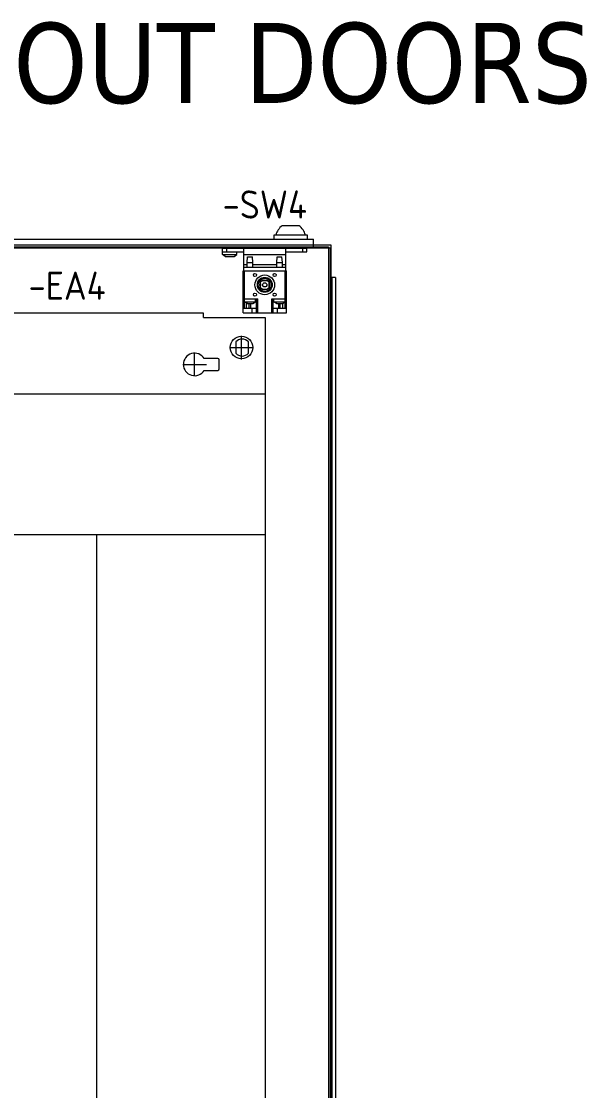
# Model space of a CAD drawing. Header units: millimetres. Extents: x 1880 to 4113, y 771 to 2990.
# Drawn here: x 3711 to 4113, y 2229 to 2990 of the extents above; entities that cross this region are included whole.
import ezdxf
from ezdxf.enums import TextEntityAlignment as Align

# ---------------------------------------------------------------- set-up
doc = ezdxf.new("R2010")
doc.units = ezdxf.units.MM
doc.layers.add('! NO PLOT !', color=7, linetype='Continuous', true_color=0xff75dd, plot=False)
doc.layers.add('000-PI-Oprema', color=30, linetype='Continuous', lineweight=5)
doc.layers.add('0_1', color=7, linetype='Continuous', lineweight=0)
for name, color, linetype in [('000-PI-ORMAR', 2, 'Continuous'), ('000-PI_TEXT', 7, 'Continuous'), ('002-PI-Kabelska kanalica', 150, 'Continuous')]:
    doc.layers.add(name, color=color, linetype=linetype)
doc.styles.add('PI0', font='isocpeur.ttf', dxfattribs={"width": 0.9})
doc.styles.add('Tahoma', font='tahoma.ttf')

msp = doc.modelspace()

# ---------------------------------------------------------------- linework, layer by layer
at = {"layer": '! NO PLOT !', "color": 0, "linetype": 'ByBlock', "lineweight": 0}
for p, q in [((3863.2, 2761.59), (3863.2, 2753.65)), ((3867.2, 2749.22), (3867.2, 2766.02)), ((3872.2, 2753.65), (3872.2, 2761.59)), ((3833.9, 2737.22), (3833.9, 2754.02)), ((3858.8, 2757.62), (3875.6, 2757.62)), ((3825.5, 2745.62), (3842.3, 2745.62)), ((3850.4, 2749.82), (3840.71, 2749.82)), ((3851.4, 2742.42), (3851.4, 2748.82)), ((3840.71, 2741.42), (3850.4, 2741.42))]:
    msp.add_line(p, q, dxfattribs=at)
msp.add_circle((3867.2, 2757.62), 8, dxfattribs=at)
for centre, radius, start, end in [((3867.7, 2757.62), 6, 41.40962, 138.59038), ((3833.9, 2745.62), 8, 31.66824, 328.33176), ((3867.7, 2757.62), 6, 221.40962, 318.59038), ((3850.4, 2748.82), 1, 0, 90), ((3850.4, 2742.42), 1, 270, 0)]:
    msp.add_arc(centre, radius, start, end, dxfattribs=at)
at = {"layer": '000-PI-Oprema', "color": 0, "linetype": 'ByBlock', "lineweight": 0}
for p, q in [((3853.82, 2828.22), (3913.82, 2828.22)), ((3853.82, 2823.72), (3853.82, 2828.22)), ((3856.82, 2825.72), (3856.82, 2828.22)), ((3868.82, 2812.22), (3868.82, 2828.22)), ((3898.82, 2812.22), (3898.82, 2828.22)), ((3910.82, 2825.72), (3910.82, 2828.22)), ((3913.82, 2825.72), (3913.82, 2828.22)), ((3853.82, 2825.72), (3856.82, 2825.72)), ((3855.72, 2822.47), (3853.82, 2823.72)), ((3853.82, 2823.72), (3863.82, 2823.72)), ((3855.72, 2822.47), (3861.92, 2822.47)), ((3856.82, 2825.72), (3868.82, 2825.72)), ((3861.92, 2822.47), (3863.82, 2823.72)), ((3863.82, 2823.72), (3863.82, 2825.72)), ((3868.82, 2823.72), (3898.82, 2823.72)), ((3871.32, 2818.22), (3871.62, 2822.22)), ((3871.62, 2822.22), (3875.02, 2822.22)), ((3875.32, 2818.22), (3875.02, 2822.22)), ((3892.32, 2818.22), (3892.62, 2822.22)), ((3892.62, 2822.22), (3896.02, 2822.22)), ((3896.32, 2818.22), (3896.02, 2822.22)), ((3898.82, 2825.72), (3913.82, 2825.72)), ((3868.82, 2816.72), (3871.32, 2816.72)), ((3868.82, 2814.72), (3898.82, 2814.72)), ((3871.32, 2818.22), (3875.32, 2818.22)), ((3871.32, 2814.72), (3871.32, 2818.22)), ((3875.32, 2814.72), (3875.32, 2818.22)), ((3875.32, 2816.72), (3892.32, 2816.72)), ((3892.32, 2818.22), (3896.32, 2818.22)), ((3892.32, 2814.72), (3892.32, 2818.22)), ((3896.32, 2814.72), (3896.32, 2818.22)), ((3896.32, 2816.72), (3898.82, 2816.72)), ((3868.32, 2812.22), (3899.32, 2812.22)), ((3868.32, 2792.22), (3868.32, 2812.22)), ((3869.32, 2790.22), (3869.32, 2812.22)), ((3882.02, 2805.22), (3885.62, 2805.22)), ((3898.32, 2790.22), (3898.32, 2812.22)), ((3899.32, 2792.22), (3899.32, 2812.22)), ((3880.82, 2800.42), (3880.82, 2804.02)), ((3882.02, 2799.22), (3885.62, 2799.22)), ((3886.82, 2800.42), (3886.82, 2804.02)), ((3868.32, 2792.22), (3878.82, 2792.22)), ((3868.42, 2785.73), (3868.42, 2792.22)), ((3871.22, 2788.97), (3869.32, 2790.22)), ((3869.32, 2790.22), (3877.32, 2790.22)), ((3869.42, 2785.73), (3869.42, 2790.15)), ((3875.42, 2788.97), (3877.32, 2790.22)), ((3877.32, 2790.22), (3877.32, 2792.22)), ((3877.82, 2782.22), (3877.82, 2792.22)), ((3878.82, 2782.22), (3878.82, 2792.22)), ((3888.82, 2792.22), (3898.32, 2792.22)), ((3888.82, 2782.22), (3888.82, 2792.22)), ((3889.82, 2782.22), (3889.82, 2792.22)), ((3890.32, 2790.22), (3890.32, 2792.22)), ((3892.22, 2788.97), (3890.32, 2790.22)), ((3890.32, 2790.22), (3898.32, 2790.22)), ((3892.67, 2792.22), (3896.97, 2792.22)), ((3896.42, 2788.97), (3898.32, 2790.22)), ((3898.22, 2785.73), (3898.22, 2790.15)), ((3898.32, 2792.22), (3899.32, 2792.22)), ((3899.22, 2785.73), (3899.22, 2792.22)), ((3868.33, 2785.73), (3874.83, 2785.73)), ((3868.33, 2782.23), (3868.33, 2785.73)), ((3870.89, 2785.73), (3870.89, 2789.19)), ((3871.22, 2788.97), (3875.42, 2788.97)), ((3872.82, 2785.73), (3872.82, 2788.97)), ((3873.82, 2785.73), (3873.82, 2788.97)), ((3874.83, 2785.73), (3877.79, 2785.73)), ((3874.83, 2782.23), (3874.83, 2785.73)), ((3877.79, 2785.72), (3877.79, 2785.73)), ((3877.79, 2785.72), (3877.82, 2785.72)), ((3889.82, 2785.72), (3889.85, 2785.72)), ((3889.85, 2785.73), (3899.31, 2785.73)), ((3889.85, 2785.72), (3889.85, 2785.73)), ((3892.22, 2788.97), (3896.42, 2788.97)), ((3892.81, 2782.23), (3892.81, 2785.73)), ((3893.82, 2785.73), (3893.82, 2788.97)), ((3894.82, 2785.73), (3894.82, 2788.97)), ((3896.76, 2785.73), (3896.76, 2789.19)), ((3899.31, 2782.23), (3899.31, 2785.73)), ((3868.33, 2782.23), (3874.83, 2782.23)), ((3868.42, 2782.22), (3868.42, 2782.23)), ((3868.42, 2782.22), (3877.82, 2782.22)), ((3874.83, 2782.23), (3877.82, 2782.23)), ((3877.82, 2782.22), (3878.82, 2782.22)), ((3878.82, 2782.22), (3888.82, 2782.22)), ((3888.82, 2782.22), (3889.82, 2782.22)), ((3889.82, 2782.23), (3899.31, 2782.23)), ((3889.82, 2782.22), (3899.22, 2782.22)), ((3899.22, 2782.22), (3899.22, 2782.23))]:
    msp.add_line(p, q, dxfattribs=at)
for centre, radius in [((3876.82, 2809.22), 1.15), ((3883.82, 2802.22), 7), ((3883.82, 2802.22), 5.3), ((3883.82, 2802.22), 5.1), ((3883.82, 2802.22), 4.8), ((3883.82, 2802.22), 4.68), ((3883.82, 2802.22), 3.58), ((3890.82, 2809.22), 1.15), ((3883.82, 2802.22), 1.5), ((3876.82, 2795.22), 1.15), ((3890.82, 2795.22), 1.15)]:
    msp.add_circle(centre, radius, dxfattribs=at)
for radius, start, end in [(3.5, 121.00272, 148.99728), (3.1, 90, 104.6226), (3.1, 75.3774, 90), (3.5, 31.00272, 58.99728), (3.1, 165.37715, 194.62285), (3.5, 211.00272, 238.99728), (3.1, 255.37716, 284.62284), (3.5, 301.00272, 328.99728), (3.1, 345.37741, 14.62259)]:
    msp.add_arc((3883.82, 2802.22), radius, start, end, dxfattribs=at)
at = {"layer": '000-PI-ORMAR', "color": 0, "linetype": 'ByBlock', "lineweight": 0}
for p, q in [((3908.2, 2844.22), (3896.2, 2844.22)), ((3914.2, 2837.62), (3890.2, 2837.62)), ((3890.2, 2837.62), (3890.2, 2834.72)), ((3914.2, 2834.72), (3914.2, 2837.62)), ((2950.95, 2834.72), (3918.45, 2834.72)), ((3434.97, 2829.22), (3918.45, 2829.22)), ((3930.51, 2828.22), (3434.97, 2828.22)), ((3437.35, 2830.72), (3918.45, 2830.72)), ((3918.45, 2828.22), (3918.45, 2834.72)), ((3918.45, 2830.72), (3930.7, 2830.72)), ((3918.45, 2829.22), (3929.2, 2829.22)), ((3929.2, 2829.22), (3929.2, 2828.22)), ((3929.2, 2828.22), (3929.2, 843.72)), ((3930.51, 843.72), (3930.51, 2828.22)), ((3930.7, 2830.72), (3930.7, 2807.58)), ((3931.48, 2807.52), (3930.51, 2807.35)), ((3930.7, 2807.58), (3930.7, 856.72)), ((3934.2, 2807.52), (3931.48, 2807.52)), ((3931.48, 2807.52), (3931.48, 856.52)), ((3934.2, 2807.52), (3934.2, 856.52)), ((3840.2, 2782.12), (3029.2, 2782.12)), ((3840.2, 2779.12), (3840.2, 2782.12)), ((3840.2, 2779.12), (3884.2, 2779.12)), ((3884.2, 2779.12), (3884.2, 889.12))]:
    msp.add_line(p, q, dxfattribs=at)
for centre, start, end in [((3902.59, 2835.03), 124.82083, 166.60542), ((3901.8, 2835.03), 13.39458, 55.17917)]:
    msp.add_arc(centre, 11.2, start, end, dxfattribs=at)
at = {"layer": '002-PI-Kabelska kanalica', "color": 0, "linetype": 'ByBlock', "lineweight": 0}
for p, q in [((2113.2, 2724.72), (3884.2, 2724.72)), ((3884.2, 2724.72), (3884.2, 2624.72)), ((2113.2, 2624.72), (3884.2, 2624.72)), ((3764.2, 2624.72), (3884.2, 2624.72)), ((3764.2, 2624.72), (3764.2, 1193.72)), ((3884.2, 2624.72), (3884.2, 1193.72))]:
    msp.add_line(p, q, dxfattribs=at)

# ---------------------------------------------------------------- texts
at = {"layer": '000-PI_TEXT', "color": 0, "linetype": 'ByBlock', "lineweight": 0, "style": 'PI0', "width": 0.9}
for s, p in [('-SW4', (3883.82, 2859.37)), ('-EA4', (3743.18, 2801.62))]:
    msp.add_text(s, height=20, dxfattribs=at).set_placement(p, align=Align.MIDDLE)
at = {"layer": '0_1', "color": 0, "linetype": 'ByBlock', "lineweight": 0, "style": 'Tahoma'}
msp.add_text('VISTA POSTERIORE SENZA PORTE /   REAR VIEW WITHOUT DOORS', height=57, dxfattribs=at).set_placement((2998.22, 2960), align=Align.MIDDLE_CENTER)

doc.saveas('drawing.dxf')
